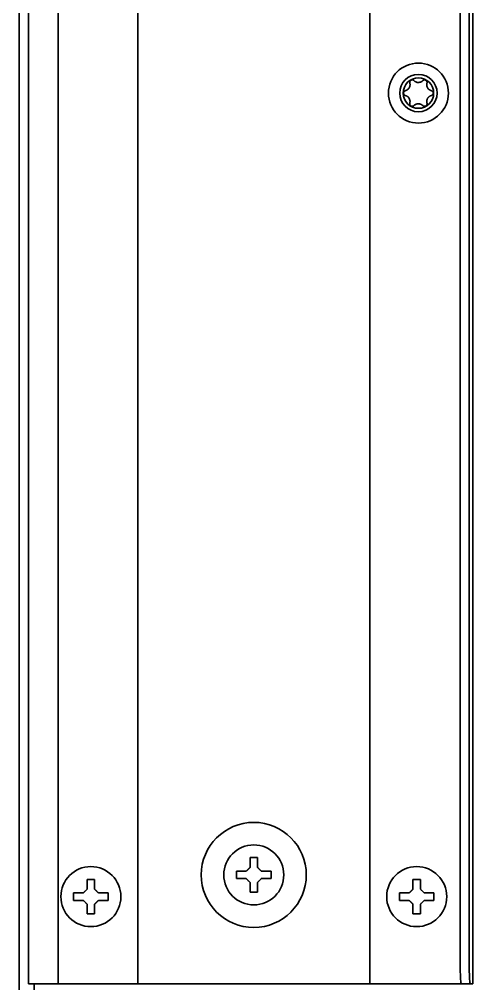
# Model space of a CAD drawing. Header units: inches. Extents: x 90 to 4162, y -443 to 3471.
# Drawn here: x 2250.9 to 2311.3, y 2750.8 to 2879.3 of the extents above; entities that cross this region are included whole.
import ezdxf

# ---------------------------------------------------------------- set-up
doc = ezdxf.new("R2010")
doc.units = ezdxf.units.IN
doc.layers.add('1', color=7, linetype='Continuous', true_color=0xffffff)

msp = doc.modelspace()

# ---------------------------------------------------------------- linework, layer by layer
at = {"layer": '1', "color": 7, "linetype": 'Continuous', "lineweight": 35}
for p, q in [((2250.89, 2659.38), (2250.89, 3299.23)), ((2252.12, 3207.98), (2252.12, 2750.78)), ((2256.06, 2750.78), (2256.06, 3207.98)), ((2266.69, 3207.98), (2266.69, 2750.78)), ((2297.59, 3207.98), (2297.59, 2750.78)), ((2311.32, 2750.78), (2311.32, 3207.98)), ((2309.66, 2752.78), (2309.66, 3205.98)), ((2310.86, 2752.78), (2310.86, 3205.98)), ((2279.84, 2765.28), (2279.84, 2765.78)), ((2279.84, 2764.78), (2279.84, 2765.28)), ((2284.44, 2765.78), (2284.44, 2765.28)), ((2284.44, 2765.28), (2284.44, 2764.78)), ((2258.13, 2762.38), (2258.13, 2762.88)), ((2258.13, 2761.88), (2258.13, 2762.38)), ((2262.73, 2762.88), (2262.73, 2762.38)), ((2262.73, 2762.38), (2262.73, 2761.88)), ((2301.55, 2762.38), (2301.55, 2762.88)), ((2301.55, 2761.88), (2301.55, 2762.38)), ((2306.15, 2762.88), (2306.15, 2762.38)), ((2306.15, 2762.38), (2306.15, 2761.88)), ((2252.33, 2750.78), (2252.12, 2750.78)), ((2252.33, 2750.78), (2255.87, 2750.78)), ((2252.89, 2750.78), (2252.89, 2659.08)), ((2256.06, 2750.78), (2255.87, 2750.78)), ((2256.06, 2750.78), (2265.69, 2750.78)), ((2265.69, 2750.78), (2266.69, 2750.78)), ((2266.69, 2750.78), (2268.89, 2750.78)), ((2268.89, 2750.78), (2295.39, 2750.78)), ((2295.39, 2750.78), (2297.59, 2750.78)), ((2297.59, 2750.78), (2298.59, 2750.78)), ((2298.59, 2750.78), (2309.12, 2750.78)), ((2309.12, 2750.78), (2309.8, 2750.78)), ((2311, 2750.78), (2309.8, 2750.78)), ((2311.31, 2750.78), (2311, 2750.78)), ((2311.31, 2750.78), (2311.32, 2750.78))]:
    msp.add_line(p, q, dxfattribs=at)
for centre, radius in [((2304.08, 2869.48), 4), ((2304.08, 2869.48), 2.49), ((2304.08, 2869.48), 2.03), ((2282.14, 2765.28), 7), ((2282.14, 2765.28), 4), ((2260.43, 2762.38), 4), ((2303.85, 2762.38), 4)]:
    msp.add_circle(centre, radius, dxfattribs=at)
for centre, major_axis, start_param, end_param in [((2309.8, 2752.78), (0, -2), 4.712389, 6.283185), ((2311, 2752.78), (0, 2), 1.570796, 3.141593)]:
    msp.add_ellipse(centre, major_axis=major_axis, ratio=0.069756, start_param=start_param, end_param=end_param, dxfattribs=at)
for points, knots in [([(2302.35, 2869.8), (2302.4, 2869.82), (2302.45, 2869.84), (2302.52, 2869.87), (2302.55, 2869.88), (2302.58, 2869.91), (2302.59, 2869.91), (2302.62, 2869.93), (2302.63, 2869.94), (2302.68, 2869.98), (2302.72, 2870.01), (2302.76, 2870.06), (2302.77, 2870.07), (2302.79, 2870.1), (2302.8, 2870.11), (2302.82, 2870.14), (2302.84, 2870.16), (2302.88, 2870.23), (2302.9, 2870.28), (2302.92, 2870.35), (2302.93, 2870.36), (2302.93, 2870.39), (2302.94, 2870.43), (2302.96, 2870.49), (2302.96, 2870.55), (2302.96, 2870.59), (2302.96, 2870.6), (2302.96, 2870.63), (2302.96, 2870.64), (2302.96, 2870.71), (2302.95, 2870.76), (2302.93, 2870.81)], [0, 0, 0, 0, 0.125, 0.125, 0.1875, 0.1875, 0.21875, 0.21875, 0.25, 0.25, 0.375, 0.375, 0.40625, 0.40625, 0.4375, 0.4375, 0.5, 0.5, 0.625, 0.625, 0.65625, 0.65625, 0.6875, 0.75, 0.8125, 0.8125, 0.84375, 0.84375, 0.875, 0.875, 1, 1, 1, 1]), ([(2302.93, 2870.81), (2302.93, 2870.83), (2302.92, 2870.86), (2302.92, 2870.9), (2302.92, 2870.93), (2302.92, 2870.94), (2302.93, 2870.95), (2302.93, 2870.96), (2302.94, 2870.99), (2302.94, 2871.01), (2302.95, 2871.03), (2302.95, 2871.04), (2302.96, 2871.06), (2302.97, 2871.07), (2302.98, 2871.09), (2302.99, 2871.1), (2303.01, 2871.12), (2303.02, 2871.13), (2303.03, 2871.14), (2303.04, 2871.15), (2303.06, 2871.17), (2303.07, 2871.18), (2303.1, 2871.19), (2303.11, 2871.2), (2303.12, 2871.21), (2303.13, 2871.21), (2303.16, 2871.22), (2303.18, 2871.22), (2303.2, 2871.23), (2303.21, 2871.23), (2303.23, 2871.23), (2303.24, 2871.23), (2303.26, 2871.23), (2303.27, 2871.23), (2303.29, 2871.23), (2303.3, 2871.23), (2303.32, 2871.23), (2303.34, 2871.22), (2303.37, 2871.22), (2303.38, 2871.21), (2303.39, 2871.21), (2303.4, 2871.2), (2303.43, 2871.19), (2303.44, 2871.18), (2303.46, 2871.16), (2303.47, 2871.16), (2303.48, 2871.15), (2303.49, 2871.14), (2303.5, 2871.13)], [0, 0, 0, 0, 0.0625, 0.125, 0.125, 0.15625, 0.15625, 0.1875, 0.1875, 0.25, 0.25, 0.28125, 0.28125, 0.3125, 0.3125, 0.375, 0.375, 0.40625, 0.40625, 0.4375, 0.4375, 0.5, 0.5, 0.53125, 0.53125, 0.5625, 0.5625, 0.625, 0.625, 0.65625, 0.65625, 0.6875, 0.6875, 0.71875, 0.71875, 0.75, 0.75, 0.8125, 0.8125, 0.84375, 0.84375, 0.875, 0.875, 0.9375, 0.9375, 0.96875, 0.96875, 1, 1, 1, 1]), ([(2303.5, 2871.13), (2303.54, 2871.1), (2303.58, 2871.06), (2303.64, 2871.02), (2303.66, 2871.01), (2303.71, 2870.98), (2303.74, 2870.97), (2303.81, 2870.94), (2303.86, 2870.92), (2303.93, 2870.91), (2303.94, 2870.91), (2303.97, 2870.9), (2303.98, 2870.9), (2304.02, 2870.9), (2304.05, 2870.89), (2304.13, 2870.89), (2304.19, 2870.9), (2304.27, 2870.92), (2304.29, 2870.92), (2304.33, 2870.93), (2304.34, 2870.94), (2304.37, 2870.95), (2304.38, 2870.95), (2304.44, 2870.98), (2304.49, 2871), (2304.56, 2871.05), (2304.58, 2871.06), (2304.62, 2871.1), (2304.64, 2871.12), (2304.66, 2871.13)], [0, 0, 0, 0, 0.125, 0.125, 0.1875, 0.1875, 0.25, 0.25, 0.375, 0.375, 0.40625, 0.40625, 0.4375, 0.4375, 0.5, 0.5, 0.625, 0.625, 0.6875, 0.6875, 0.71875, 0.71875, 0.75, 0.75, 0.875, 0.875, 0.9375, 0.9375, 1, 1, 1, 1]), ([(2304.66, 2871.13), (2304.67, 2871.15), (2304.7, 2871.17), (2304.73, 2871.19), (2304.76, 2871.2), (2304.76, 2871.2), (2304.78, 2871.21), (2304.79, 2871.21), (2304.82, 2871.22), (2304.83, 2871.23), (2304.87, 2871.23), (2304.89, 2871.23), (2304.93, 2871.23), (2304.94, 2871.23), (2304.97, 2871.22), (2304.98, 2871.22), (2305, 2871.22), (2305.01, 2871.21), (2305.03, 2871.2), (2305.05, 2871.2), (2305.07, 2871.18), (2305.08, 2871.18), (2305.1, 2871.17), (2305.1, 2871.16), (2305.13, 2871.14), (2305.14, 2871.13), (2305.16, 2871.11), (2305.16, 2871.1), (2305.17, 2871.09), (2305.18, 2871.08), (2305.19, 2871.06), (2305.2, 2871.04), (2305.21, 2871.01), (2305.22, 2871.01), (2305.22, 2870.99), (2305.22, 2870.98), (2305.23, 2870.95), (2305.23, 2870.93), (2305.23, 2870.91), (2305.23, 2870.9), (2305.23, 2870.88), (2305.23, 2870.87), (2305.23, 2870.84), (2305.23, 2870.83), (2305.22, 2870.81)], [0, 0, 0, 0, 0.0625, 0.125, 0.125, 0.15625, 0.15625, 0.1875, 0.1875, 0.25, 0.25, 0.3125, 0.3125, 0.375, 0.375, 0.40625, 0.40625, 0.4375, 0.4375, 0.5, 0.5, 0.53125, 0.53125, 0.5625, 0.5625, 0.625, 0.625, 0.65625, 0.65625, 0.6875, 0.6875, 0.75, 0.75, 0.78125, 0.78125, 0.8125, 0.8125, 0.875, 0.875, 0.90625, 0.90625, 0.9375, 0.9375, 1, 1, 1, 1]), ([(2305.22, 2870.81), (2305.21, 2870.76), (2305.2, 2870.7), (2305.2, 2870.63), (2305.19, 2870.6), (2305.2, 2870.56), (2305.2, 2870.54), (2305.2, 2870.52), (2305.2, 2870.5), (2305.21, 2870.44), (2305.22, 2870.39), (2305.24, 2870.32), (2305.25, 2870.31), (2305.26, 2870.28), (2305.26, 2870.27), (2305.28, 2870.23), (2305.29, 2870.21), (2305.33, 2870.14), (2305.36, 2870.09), (2305.41, 2870.04), (2305.42, 2870.03), (2305.44, 2870.01), (2305.47, 2869.98), (2305.52, 2869.94), (2305.56, 2869.91), (2305.6, 2869.89), (2305.61, 2869.88), (2305.63, 2869.87), (2305.64, 2869.86), (2305.7, 2869.83), (2305.75, 2869.81), (2305.8, 2869.8)], [0, 0, 0, 0, 0.125, 0.125, 0.1875, 0.1875, 0.21875, 0.21875, 0.25, 0.25, 0.375, 0.375, 0.40625, 0.40625, 0.4375, 0.4375, 0.5, 0.5, 0.625, 0.625, 0.65625, 0.65625, 0.6875, 0.75, 0.8125, 0.8125, 0.84375, 0.84375, 0.875, 0.875, 1, 1, 1, 1]), ([(2302.35, 2869.15), (2302.33, 2869.16), (2302.3, 2869.17), (2302.27, 2869.19), (2302.25, 2869.2), (2302.24, 2869.21), (2302.22, 2869.22), (2302.22, 2869.23), (2302.2, 2869.24), (2302.18, 2869.26), (2302.17, 2869.28), (2302.16, 2869.29), (2302.15, 2869.3), (2302.15, 2869.31), (2302.13, 2869.33), (2302.13, 2869.35), (2302.12, 2869.38), (2302.11, 2869.39), (2302.11, 2869.4), (2302.11, 2869.41), (2302.1, 2869.44), (2302.1, 2869.46), (2302.1, 2869.49), (2302.1, 2869.5), (2302.1, 2869.52), (2302.11, 2869.52), (2302.11, 2869.55), (2302.11, 2869.57), (2302.12, 2869.6), (2302.13, 2869.6), (2302.13, 2869.62), (2302.14, 2869.63), (2302.15, 2869.65), (2302.16, 2869.67), (2302.18, 2869.69), (2302.18, 2869.7), (2302.2, 2869.71), (2302.2, 2869.72), (2302.22, 2869.74), (2302.24, 2869.75), (2302.26, 2869.76), (2302.27, 2869.77), (2302.28, 2869.78), (2302.29, 2869.78), (2302.32, 2869.79), (2302.33, 2869.8), (2302.35, 2869.8)], [0, 0, 0, 0, 0.0625, 0.125, 0.125, 0.15625, 0.15625, 0.1875, 0.1875, 0.25, 0.25, 0.28125, 0.28125, 0.3125, 0.3125, 0.375, 0.375, 0.40625, 0.40625, 0.4375, 0.4375, 0.5, 0.5, 0.53125, 0.53125, 0.5625, 0.5625, 0.625, 0.625, 0.65625, 0.65625, 0.6875, 0.6875, 0.75, 0.75, 0.78125, 0.78125, 0.8125, 0.8125, 0.875, 0.875, 0.90625, 0.90625, 0.9375, 0.9375, 1, 1, 1, 1]), ([(2302.93, 2868.15), (2302.95, 2868.2), (2302.95, 2868.25), (2302.96, 2868.33), (2302.96, 2868.36), (2302.96, 2868.4), (2302.96, 2868.41), (2302.96, 2868.44), (2302.95, 2868.45), (2302.95, 2868.52), (2302.93, 2868.57), (2302.91, 2868.63), (2302.91, 2868.65), (2302.9, 2868.67), (2302.89, 2868.68), (2302.88, 2868.72), (2302.86, 2868.75), (2302.82, 2868.82), (2302.79, 2868.86), (2302.75, 2868.91), (2302.74, 2868.92), (2302.72, 2868.94), (2302.69, 2868.97), (2302.64, 2869.01), (2302.59, 2869.04), (2302.56, 2869.06), (2302.55, 2869.07), (2302.52, 2869.08), (2302.51, 2869.09), (2302.45, 2869.12), (2302.4, 2869.14), (2302.35, 2869.15)], [0, 0, 0, 0, 0.125, 0.125, 0.1875, 0.1875, 0.21875, 0.21875, 0.25, 0.25, 0.375, 0.375, 0.40625, 0.40625, 0.4375, 0.4375, 0.5, 0.5, 0.625, 0.625, 0.65625, 0.65625, 0.6875, 0.75, 0.8125, 0.8125, 0.84375, 0.84375, 0.875, 0.875, 1, 1, 1, 1]), ([(2305.8, 2869.15), (2305.75, 2869.14), (2305.7, 2869.12), (2305.63, 2869.08), (2305.61, 2869.07), (2305.57, 2869.05), (2305.56, 2869.04), (2305.54, 2869.03), (2305.53, 2869.02), (2305.47, 2868.98), (2305.44, 2868.94), (2305.39, 2868.89), (2305.38, 2868.88), (2305.36, 2868.86), (2305.36, 2868.85), (2305.33, 2868.81), (2305.32, 2868.79), (2305.28, 2868.72), (2305.25, 2868.67), (2305.23, 2868.61), (2305.23, 2868.59), (2305.22, 2868.57), (2305.21, 2868.53), (2305.2, 2868.46), (2305.19, 2868.41), (2305.19, 2868.37), (2305.19, 2868.36), (2305.19, 2868.33), (2305.19, 2868.31), (2305.2, 2868.25), (2305.21, 2868.2), (2305.22, 2868.14)], [0, 0, 0, 0, 0.125, 0.125, 0.1875, 0.1875, 0.21875, 0.21875, 0.25, 0.25, 0.375, 0.375, 0.40625, 0.40625, 0.4375, 0.4375, 0.5, 0.5, 0.625, 0.625, 0.65625, 0.65625, 0.6875, 0.75, 0.8125, 0.8125, 0.84375, 0.84375, 0.875, 0.875, 1, 1, 1, 1]), ([(2305.8, 2869.8), (2305.82, 2869.8), (2305.85, 2869.78), (2305.89, 2869.77), (2305.91, 2869.75), (2305.92, 2869.75), (2305.93, 2869.73), (2305.94, 2869.73), (2305.96, 2869.71), (2305.97, 2869.7), (2305.99, 2869.67), (2305.99, 2869.67), (2306, 2869.65), (2306.01, 2869.64), (2306.02, 2869.62), (2306.03, 2869.6), (2306.04, 2869.58), (2306.04, 2869.57), (2306.04, 2869.55), (2306.05, 2869.54), (2306.05, 2869.51), (2306.05, 2869.49), (2306.05, 2869.47), (2306.05, 2869.46), (2306.05, 2869.44), (2306.05, 2869.43), (2306.04, 2869.4), (2306.04, 2869.38), (2306.03, 2869.36), (2306.03, 2869.35), (2306.02, 2869.33), (2306.02, 2869.32), (2306, 2869.3), (2305.99, 2869.28), (2305.98, 2869.26), (2305.97, 2869.26), (2305.96, 2869.24), (2305.95, 2869.24), (2305.93, 2869.22), (2305.92, 2869.21), (2305.89, 2869.19), (2305.89, 2869.19), (2305.87, 2869.18), (2305.86, 2869.17), (2305.84, 2869.16), (2305.82, 2869.16), (2305.8, 2869.15)], [0, 0, 0, 0, 0.0625, 0.125, 0.125, 0.15625, 0.15625, 0.1875, 0.1875, 0.25, 0.25, 0.28125, 0.28125, 0.3125, 0.3125, 0.375, 0.375, 0.40625, 0.40625, 0.4375, 0.4375, 0.5, 0.5, 0.53125, 0.53125, 0.5625, 0.5625, 0.625, 0.625, 0.65625, 0.65625, 0.6875, 0.6875, 0.75, 0.75, 0.78125, 0.78125, 0.8125, 0.8125, 0.875, 0.875, 0.90625, 0.90625, 0.9375, 0.9375, 1, 1, 1, 1]), ([(2303.49, 2867.82), (2303.48, 2867.81), (2303.45, 2867.78), (2303.42, 2867.77), (2303.4, 2867.75), (2303.39, 2867.75), (2303.37, 2867.74), (2303.36, 2867.74), (2303.34, 2867.73), (2303.32, 2867.73), (2303.29, 2867.72), (2303.28, 2867.72), (2303.27, 2867.72), (2303.26, 2867.72), (2303.23, 2867.72), (2303.21, 2867.73), (2303.18, 2867.73), (2303.17, 2867.73), (2303.16, 2867.74), (2303.15, 2867.74), (2303.12, 2867.75), (2303.1, 2867.76), (2303.08, 2867.77), (2303.07, 2867.78), (2303.06, 2867.79), (2303.05, 2867.79), (2303.03, 2867.81), (2303.02, 2867.82), (2303, 2867.84), (2302.99, 2867.85), (2302.98, 2867.87), (2302.98, 2867.87), (2302.96, 2867.9), (2302.95, 2867.91), (2302.94, 2867.94), (2302.94, 2867.95), (2302.93, 2867.97), (2302.93, 2867.97), (2302.92, 2868), (2302.92, 2868.02), (2302.92, 2868.05), (2302.92, 2868.06), (2302.92, 2868.07), (2302.92, 2868.08), (2302.92, 2868.11), (2302.93, 2868.13), (2302.93, 2868.15)], [0, 0, 0, 0, 0.0625, 0.125, 0.125, 0.15625, 0.15625, 0.1875, 0.1875, 0.25, 0.25, 0.28125, 0.28125, 0.3125, 0.3125, 0.375, 0.375, 0.40625, 0.40625, 0.4375, 0.4375, 0.5, 0.5, 0.53125, 0.53125, 0.5625, 0.5625, 0.625, 0.625, 0.65625, 0.65625, 0.6875, 0.6875, 0.75, 0.75, 0.78125, 0.78125, 0.8125, 0.8125, 0.875, 0.875, 0.90625, 0.90625, 0.9375, 0.9375, 1, 1, 1, 1]), ([(2304.66, 2867.82), (2304.62, 2867.86), (2304.58, 2867.89), (2304.51, 2867.94), (2304.49, 2867.95), (2304.45, 2867.97), (2304.44, 2867.97), (2304.42, 2867.99), (2304.41, 2867.99), (2304.34, 2868.02), (2304.29, 2868.03), (2304.23, 2868.05), (2304.21, 2868.05), (2304.19, 2868.05), (2304.17, 2868.05), (2304.13, 2868.06), (2304.1, 2868.06), (2304.02, 2868.06), (2303.97, 2868.05), (2303.89, 2868.04), (2303.86, 2868.03), (2303.82, 2868.02), (2303.81, 2868.02), (2303.78, 2868.01), (2303.77, 2868), (2303.71, 2867.98), (2303.66, 2867.95), (2303.6, 2867.91), (2303.57, 2867.89), (2303.53, 2867.86), (2303.51, 2867.84), (2303.49, 2867.82)], [0, 0, 0, 0, 0.125, 0.125, 0.1875, 0.1875, 0.21875, 0.21875, 0.25, 0.25, 0.375, 0.375, 0.40625, 0.40625, 0.4375, 0.4375, 0.5, 0.5, 0.625, 0.625, 0.6875, 0.6875, 0.71875, 0.71875, 0.75, 0.75, 0.875, 0.875, 0.9375, 0.9375, 1, 1, 1, 1]), ([(2305.22, 2868.14), (2305.23, 2868.13), (2305.23, 2868.09), (2305.23, 2868.05), (2305.23, 2868.03), (2305.23, 2868.02), (2305.23, 2868), (2305.23, 2867.99), (2305.22, 2867.96), (2305.21, 2867.95), (2305.2, 2867.92), (2305.2, 2867.91), (2305.19, 2867.9), (2305.19, 2867.89), (2305.17, 2867.87), (2305.16, 2867.85), (2305.14, 2867.83), (2305.14, 2867.82), (2305.12, 2867.81), (2305.12, 2867.8), (2305.1, 2867.79), (2305.08, 2867.78), (2305.06, 2867.76), (2305.05, 2867.76), (2305.03, 2867.75), (2305.02, 2867.75), (2305, 2867.74), (2304.98, 2867.73), (2304.95, 2867.73), (2304.94, 2867.72), (2304.92, 2867.72), (2304.91, 2867.72), (2304.9, 2867.72), (2304.89, 2867.72), (2304.87, 2867.72), (2304.86, 2867.72), (2304.83, 2867.73), (2304.81, 2867.73), (2304.79, 2867.74), (2304.78, 2867.74), (2304.76, 2867.75), (2304.75, 2867.75), (2304.73, 2867.76), (2304.71, 2867.77), (2304.69, 2867.79), (2304.68, 2867.8), (2304.67, 2867.81), (2304.66, 2867.81), (2304.66, 2867.82)], [0, 0, 0, 0, 0.0625, 0.125, 0.125, 0.15625, 0.15625, 0.1875, 0.1875, 0.25, 0.25, 0.28125, 0.28125, 0.3125, 0.3125, 0.375, 0.375, 0.40625, 0.40625, 0.4375, 0.4375, 0.5, 0.5, 0.53125, 0.53125, 0.5625, 0.5625, 0.625, 0.625, 0.65625, 0.65625, 0.6875, 0.6875, 0.71875, 0.71875, 0.75, 0.75, 0.8125, 0.8125, 0.84375, 0.84375, 0.875, 0.875, 0.9375, 0.9375, 0.96875, 0.96875, 1, 1, 1, 1]), ([(2282.64, 2767.58), (2282.64, 2767.37), (2282.64, 2767.16), (2282.64, 2766.84), (2282.64, 2766.73), (2282.64, 2766.51), (2282.64, 2766.39), (2282.64, 2766.28)], [0, 0, 0, 0, 0.5, 0.5, 0.75, 0.75, 1, 1, 1, 1]), ([(2279.84, 2765.78), (2280.04, 2765.78), (2280.25, 2765.78), (2280.58, 2765.78), (2280.69, 2765.78), (2280.91, 2765.78), (2281.03, 2765.78), (2281.14, 2765.78)], [0, 0, 0, 0, 0.5, 0.5, 0.75, 0.75, 1, 1, 1, 1]), ([(2260.93, 2764.68), (2260.93, 2764.47), (2260.93, 2764.26), (2260.93, 2763.94), (2260.93, 2763.83), (2260.93, 2763.61), (2260.93, 2763.49), (2260.93, 2763.38)], [0, 0, 0, 0, 0.5, 0.5, 0.75, 0.75, 1, 1, 1, 1]), ([(2281.64, 2762.98), (2281.64, 2763.18), (2281.64, 2763.39), (2281.64, 2763.71), (2281.64, 2763.82), (2281.64, 2764.05), (2281.64, 2764.16), (2281.64, 2764.28)], [0, 0, 0, 0, 0.5, 0.5, 0.75, 0.75, 1, 1, 1, 1]), ([(2284.44, 2764.78), (2284.24, 2764.78), (2284.03, 2764.78), (2283.7, 2764.78), (2283.59, 2764.78), (2283.37, 2764.78), (2283.26, 2764.78), (2283.14, 2764.78)], [0, 0, 0, 0, 0.5, 0.5, 0.75, 0.75, 1, 1, 1, 1]), ([(2304.35, 2764.68), (2304.35, 2764.47), (2304.35, 2764.26), (2304.35, 2763.94), (2304.35, 2763.83), (2304.35, 2763.61), (2304.35, 2763.49), (2304.35, 2763.38)], [0, 0, 0, 0, 0.5, 0.5, 0.75, 0.75, 1, 1, 1, 1]), ([(2258.13, 2762.88), (2258.33, 2762.88), (2258.54, 2762.88), (2258.87, 2762.88), (2258.98, 2762.88), (2259.2, 2762.88), (2259.31, 2762.88), (2259.43, 2762.88)], [0, 0, 0, 0, 0.5, 0.5, 0.75, 0.75, 1, 1, 1, 1]), ([(2301.55, 2762.88), (2301.76, 2762.88), (2301.97, 2762.88), (2302.29, 2762.88), (2302.4, 2762.88), (2302.62, 2762.88), (2302.74, 2762.88), (2302.85, 2762.88)], [0, 0, 0, 0, 0.5, 0.5, 0.75, 0.75, 1, 1, 1, 1]), ([(2259.93, 2760.08), (2259.93, 2760.28), (2259.93, 2760.49), (2259.93, 2760.81), (2259.93, 2760.92), (2259.93, 2761.15), (2259.93, 2761.26), (2259.93, 2761.38)], [0, 0, 0, 0, 0.5, 0.5, 0.75, 0.75, 1, 1, 1, 1]), ([(2262.73, 2761.88), (2262.53, 2761.88), (2262.32, 2761.88), (2261.99, 2761.88), (2261.88, 2761.88), (2261.66, 2761.88), (2261.54, 2761.88), (2261.43, 2761.88)], [0, 0, 0, 0, 0.5, 0.5, 0.75, 0.75, 1, 1, 1, 1]), ([(2303.35, 2760.08), (2303.35, 2760.28), (2303.35, 2760.49), (2303.35, 2760.81), (2303.35, 2760.92), (2303.35, 2761.15), (2303.35, 2761.26), (2303.35, 2761.38)], [0, 0, 0, 0, 0.5, 0.5, 0.75, 0.75, 1, 1, 1, 1]), ([(2306.15, 2761.88), (2305.95, 2761.88), (2305.74, 2761.88), (2305.42, 2761.88), (2305.31, 2761.88), (2305.08, 2761.88), (2304.97, 2761.88), (2304.85, 2761.88)], [0, 0, 0, 0, 0.5, 0.5, 0.75, 0.75, 1, 1, 1, 1])]:
    msp.add_open_spline(points, degree=3, knots=knots, dxfattribs=at)
for points in [[(2281.64, 2766.28), (2281.64, 2766.33), (2281.64, 2766.44), (2281.64, 2766.6), (2281.64, 2766.76), (2281.64, 2766.91), (2281.64, 2767.07), (2281.64, 2767.22), (2281.64, 2767.39), (2281.64, 2767.51), (2281.64, 2767.58)], [(2281.64, 2767.58), (2281.81, 2767.58), (2282.14, 2767.58), (2282.47, 2767.58), (2282.64, 2767.58)], [(2281.14, 2765.78), (2281.16, 2765.8), (2281.21, 2765.85), (2281.28, 2765.92), (2281.36, 2765.99), (2281.43, 2766.06), (2281.5, 2766.13), (2281.57, 2766.2), (2281.62, 2766.25), (2281.64, 2766.28)], [(2282.64, 2766.28), (2282.67, 2766.25), (2282.72, 2766.2), (2282.79, 2766.13), (2282.86, 2766.05), (2282.93, 2765.98), (2283, 2765.91), (2283.07, 2765.85), (2283.12, 2765.8), (2283.14, 2765.78)], [(2283.14, 2765.78), (2283.2, 2765.78), (2283.3, 2765.78), (2283.46, 2765.78), (2283.62, 2765.78), (2283.78, 2765.78), (2283.93, 2765.78), (2284.09, 2765.78), (2284.25, 2765.78), (2284.38, 2765.78), (2284.44, 2765.78)], [(2259.93, 2763.38), (2259.93, 2763.43), (2259.93, 2763.54), (2259.93, 2763.7), (2259.93, 2763.86), (2259.93, 2764.01), (2259.93, 2764.17), (2259.93, 2764.32), (2259.93, 2764.49), (2259.93, 2764.61), (2259.93, 2764.68)], [(2259.93, 2764.68), (2260.1, 2764.68), (2260.43, 2764.68), (2260.76, 2764.68), (2260.93, 2764.68)], [(2281.14, 2764.78), (2281.09, 2764.78), (2280.98, 2764.78), (2280.82, 2764.78), (2280.66, 2764.78), (2280.5, 2764.78), (2280.35, 2764.78), (2280.19, 2764.78), (2280.03, 2764.78), (2279.9, 2764.78), (2279.84, 2764.78)], [(2281.64, 2764.28), (2281.61, 2764.3), (2281.56, 2764.35), (2281.49, 2764.43), (2281.42, 2764.5), (2281.35, 2764.57), (2281.28, 2764.64), (2281.21, 2764.71), (2281.16, 2764.75), (2281.14, 2764.78)], [(2283.14, 2764.78), (2283.12, 2764.75), (2283.07, 2764.71), (2283, 2764.63), (2282.93, 2764.56), (2282.86, 2764.49), (2282.78, 2764.42), (2282.71, 2764.35), (2282.66, 2764.3), (2282.64, 2764.28)], [(2282.64, 2764.28), (2282.64, 2764.22), (2282.64, 2764.11), (2282.64, 2763.95), (2282.64, 2763.79), (2282.64, 2763.64), (2282.64, 2763.49), (2282.64, 2763.33), (2282.64, 2763.16), (2282.64, 2763.04), (2282.64, 2762.98)], [(2303.35, 2763.38), (2303.35, 2763.43), (2303.35, 2763.54), (2303.35, 2763.7), (2303.35, 2763.86), (2303.35, 2764.01), (2303.35, 2764.17), (2303.35, 2764.32), (2303.35, 2764.49), (2303.35, 2764.61), (2303.35, 2764.68)], [(2303.35, 2764.68), (2303.52, 2764.68), (2303.85, 2764.68), (2304.19, 2764.68), (2304.35, 2764.68)], [(2259.43, 2762.88), (2259.45, 2762.9), (2259.5, 2762.95), (2259.57, 2763.02), (2259.64, 2763.09), (2259.71, 2763.16), (2259.79, 2763.23), (2259.86, 2763.3), (2259.9, 2763.35), (2259.93, 2763.38)], [(2260.93, 2763.38), (2260.95, 2763.35), (2261.01, 2763.3), (2261.08, 2763.23), (2261.15, 2763.15), (2261.22, 2763.08), (2261.29, 2763.01), (2261.36, 2762.95), (2261.41, 2762.9), (2261.43, 2762.88)], [(2261.43, 2762.88), (2261.48, 2762.88), (2261.59, 2762.88), (2261.75, 2762.88), (2261.91, 2762.88), (2262.07, 2762.88), (2262.22, 2762.88), (2262.38, 2762.88), (2262.54, 2762.88), (2262.66, 2762.88), (2262.73, 2762.88)], [(2282.64, 2762.98), (2282.47, 2762.98), (2282.14, 2762.98), (2281.81, 2762.98), (2281.64, 2762.98)], [(2302.85, 2762.88), (2302.88, 2762.9), (2302.92, 2762.95), (2303, 2763.02), (2303.07, 2763.09), (2303.14, 2763.16), (2303.21, 2763.23), (2303.28, 2763.3), (2303.33, 2763.35), (2303.35, 2763.38)], [(2304.35, 2763.38), (2304.38, 2763.35), (2304.43, 2763.3), (2304.5, 2763.23), (2304.58, 2763.15), (2304.65, 2763.08), (2304.72, 2763.01), (2304.78, 2762.95), (2304.83, 2762.9), (2304.85, 2762.88)], [(2304.85, 2762.88), (2304.91, 2762.88), (2305.02, 2762.88), (2305.18, 2762.88), (2305.34, 2762.88), (2305.49, 2762.88), (2305.64, 2762.88), (2305.8, 2762.88), (2305.97, 2762.88), (2306.09, 2762.88), (2306.15, 2762.88)], [(2259.43, 2761.88), (2259.37, 2761.88), (2259.27, 2761.88), (2259.1, 2761.88), (2258.95, 2761.88), (2258.79, 2761.88), (2258.64, 2761.88), (2258.48, 2761.88), (2258.32, 2761.88), (2258.19, 2761.88), (2258.13, 2761.88)], [(2259.93, 2761.38), (2259.9, 2761.4), (2259.85, 2761.45), (2259.78, 2761.53), (2259.71, 2761.6), (2259.64, 2761.67), (2259.57, 2761.74), (2259.5, 2761.81), (2259.45, 2761.85), (2259.43, 2761.88)], [(2261.43, 2761.88), (2261.4, 2761.85), (2261.36, 2761.81), (2261.29, 2761.73), (2261.21, 2761.66), (2261.14, 2761.59), (2261.07, 2761.52), (2261, 2761.45), (2260.95, 2761.4), (2260.93, 2761.38)], [(2260.93, 2761.38), (2260.93, 2761.32), (2260.93, 2761.21), (2260.93, 2761.05), (2260.93, 2760.89), (2260.93, 2760.74), (2260.93, 2760.59), (2260.93, 2760.43), (2260.93, 2760.26), (2260.93, 2760.14), (2260.93, 2760.08)], [(2302.85, 2761.88), (2302.8, 2761.88), (2302.69, 2761.88), (2302.53, 2761.88), (2302.37, 2761.88), (2302.22, 2761.88), (2302.06, 2761.88), (2301.91, 2761.88), (2301.74, 2761.88), (2301.62, 2761.88), (2301.55, 2761.88)], [(2303.35, 2761.38), (2303.33, 2761.4), (2303.28, 2761.45), (2303.2, 2761.53), (2303.13, 2761.6), (2303.06, 2761.67), (2302.99, 2761.74), (2302.92, 2761.81), (2302.88, 2761.85), (2302.85, 2761.88)], [(2304.85, 2761.88), (2304.83, 2761.85), (2304.78, 2761.81), (2304.71, 2761.73), (2304.64, 2761.66), (2304.57, 2761.59), (2304.5, 2761.52), (2304.42, 2761.45), (2304.38, 2761.4), (2304.35, 2761.38)], [(2304.35, 2761.38), (2304.35, 2761.32), (2304.35, 2761.21), (2304.35, 2761.05), (2304.35, 2760.89), (2304.35, 2760.74), (2304.35, 2760.59), (2304.35, 2760.43), (2304.35, 2760.26), (2304.35, 2760.14), (2304.35, 2760.08)], [(2260.93, 2760.08), (2260.76, 2760.08), (2260.43, 2760.08), (2260.1, 2760.08), (2259.93, 2760.08)], [(2304.35, 2760.08), (2304.19, 2760.08), (2303.85, 2760.08), (2303.52, 2760.08), (2303.35, 2760.08)]]:
    msp.add_open_spline(points, degree=3, dxfattribs=at)

doc.saveas('drawing.dxf')
